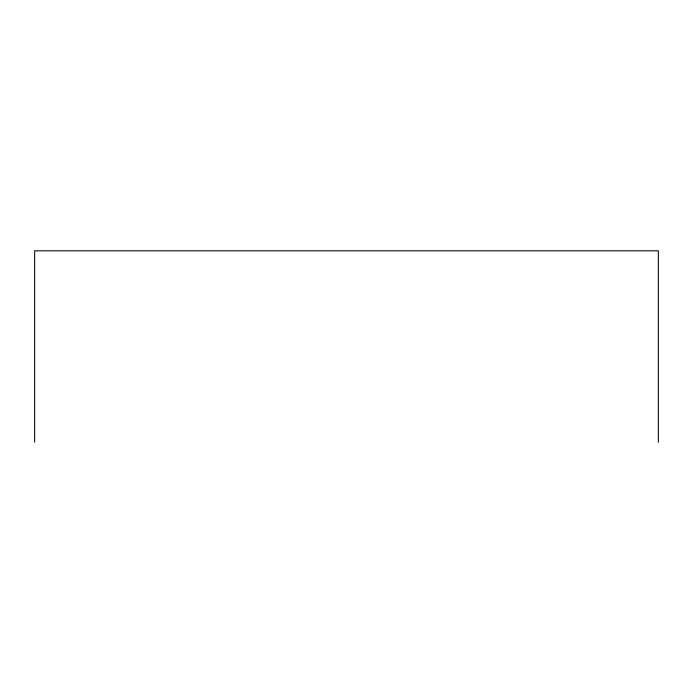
<?xml version="1.0" encoding="UTF-8"?>
<svg xmlns="http://www.w3.org/2000/svg" width="693" height="693" viewBox="0 0 693 693"><rect width="100%" height="100%" fill="white"/><g stroke="black" fill="none" stroke-linecap="round" stroke-linejoin="round"><path stroke-width="1.04" d="M658.35 442.186L658.35 250.814L34.65 250.814L34.65 442.186"/></g></svg>
